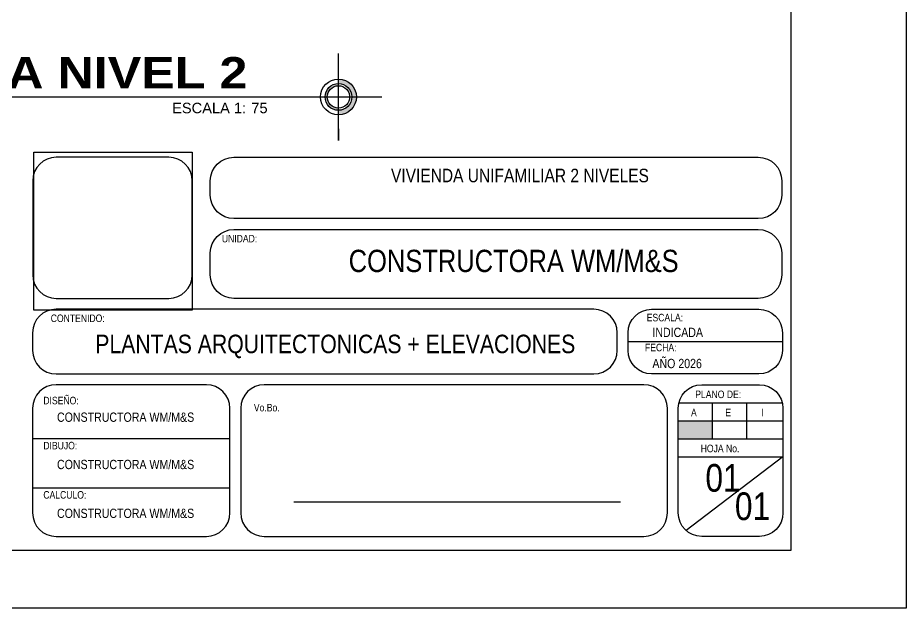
# Model space of a CAD drawing. Header units: inches. Extents: x -370 to 18, y -197 to 199.
# Drawn here: x -157.73 to -142.34, y 156.46 to 166.69 of the extents above; entities that cross this region are included whole.
import ezdxf

# ---------------------------------------------------------------- set-up
doc = ezdxf.new("R2010")
doc.units = ezdxf.units.IN
doc.header["$MEASUREMENT"] = 0
doc.layers.add('MUEBLES', color=7, linetype='Continuous')
doc.styles.add('1', font='arial.ttf')
doc.styles.add('2', font='')
doc.styles.add('ML', font='ARIALN.TTF')
doc.styles.get('2').set_extended_font_data('Arial Black')
picture_1 = doc.add_image_def('image1.png', size_in_pixel=(5512, 5512))

# ---------------------------------------------------------------- blocks, each defined once
blk = doc.blocks.new('*U745')
h = blk.add_hatch(color=1)
h.paths.add_polyline_path([(18.781, 0.255), (18.781, 0.343, -0.414214), (19.125, 0), (19.036, 0, 0.414214)])
h.paths.add_polyline_path([(19.036, 0), (19.125, 0, -0.414214), (18.781, -0.343), (18.781, -0.255, 0.414214)])
h = blk.add_hatch(color=1)
h.paths.add_polyline_path([(18.527, 0), (18.568, 0, 0.414214), (18.781, -0.214), (18.781, -0.255, -0.414214)])
h.paths.add_polyline_path([(18.781, 0.255), (18.781, 0.214, 0.414214), (18.568, 0), (18.527, 0, -0.414214)])
at = {"color": 13}
for p, q in [((18.781, -0.83), (18.781, 0.83)), ((0, 0), (19.611, 0))]:
    blk.add_line(p, q, dxfattribs=at)
at = {"color": 5}
for p, q in [((18.781, 0.611), (18.781, 0.83)), ((19.393, 0), (19.611, 0)), ((18.781, -0.611), (18.781, -0.83))]:
    blk.add_line(p, q, dxfattribs=at)
at = {"color": 13}
for radius in [0.343, 0.255, 0.214]:
    blk.add_circle((18.781, 0), radius, dxfattribs=at)
at = {"color": 2, "linetype": 'Continuous', "style": '1'}
blk.add_text('ESCALA 1:', height=0.2, dxfattribs=at).set_placement((15.606, -0.311))
at = {"color": 1, "linetype": 'Continuous', "style": '2'}
blk.add_attdef('TITULO', (0.308, 0.162), '', height=0.6, dxfattribs=at)
at = {"color": 2, "style": '1'}
blk.add_attdef('ESCALA', (17.119, -0.311), '', height=0.2, dxfattribs=at)
at = {"color": 2, "linetype": 'Continuous', "style": '1'}
blk.add_attdef('DESCRIPCION', (0.308, -0.373), '', height=0.2, dxfattribs=at)

msp = doc.modelspace()

# ---------------------------------------------------------------- hatches: boundary and pattern name
h = msp.add_hatch(color=256)
h.dxf.hatch_style = 1
h.paths.add_polyline_path([(-146.2921, 159.71049), (-146.2921, 159.39772), (-145.69785, 159.39772), (-145.69785, 159.71049)])

# ---------------------------------------------------------------- linework, layer by layer
at = {"color": 3, "lineweight": 30}
for p, q in [((-147.15992, 161.0841), (-144.48903, 161.0841)), ((-146.28112, 160.02325), (-144.48903, 160.02325)), ((-145.69785, 159.39772), (-145.69785, 160.02325)), ((-145.10359, 159.39772), (-145.10359, 160.02325)), ((-146.2921, 159.71049), (-144.47805, 159.71049)), ((-157.47333, 159.40469), (-154.05767, 159.40469)), ((-146.2921, 159.39772), (-144.47805, 159.39772)), ((-146.2921, 159.08495), (-144.47805, 159.08495)), ((-144.47805, 159.08495), (-146.15612, 157.81193)), ((-157.47333, 158.55112), (-154.05767, 158.55112))]:
    msp.add_line(p, q, dxfattribs=at)
at = {"color": 3}
msp.add_line((-152.94997, 158.30686), (-147.29061, 158.30686), dxfattribs=at)
at = {"layer": 'MUEBLES', "color": 1}
msp.add_lwpolyline([(-142.34345, 198.5134), (-142.34345, 156.4634), (-201.74345, 156.4634), (-201.74345, 198.5134)], close=True, dxfattribs=at)
at = {"layer": 'MUEBLES', "color": 6}
msp.add_lwpolyline([(-144.34345, 197.5134), (-144.34345, 157.4634), (-199.74345, 157.4634), (-199.74345, 197.5134)], close=True, dxfattribs=at)
at = {"layer": 'MUEBLES', "color": 3, "lineweight": 30}
for points in [[(-155.11641, 164.2769), (-157.06379, 164.2769, 0.41421356), (-157.47042, 163.87027), (-157.47042, 162.23882, 0.41421356), (-157.06379, 161.83218), (-155.11641, 161.83218, 0.41421356), (-154.70978, 162.23882), (-154.70978, 163.87027, 0.41421356)], [(-154.39564, 163.62012), (-154.39564, 163.87027, -0.41421356), (-153.989, 164.2769), (-144.90626, 164.2769, -0.41421356), (-144.49963, 163.87027), (-144.49963, 163.62012, -0.41421356), (-144.90626, 163.21349), (-153.989, 163.21349, -0.41421356)], [(-144.49963, 162.23882, -0.41421356), (-144.90626, 161.83218), (-153.989, 161.83218, -0.41421356), (-154.39564, 162.23882), (-154.39564, 162.61919, -0.41421356), (-153.989, 163.02583), (-144.90626, 163.02583, -0.41421356), (-144.49963, 162.61919)], [(-157.0667, 160.52368), (-147.75425, 160.52368, 0.41421356), (-147.34762, 160.93032), (-147.34762, 161.23789, 0.41421356), (-147.75425, 161.64452), (-157.0667, 161.64452, 0.41421356), (-157.47333, 161.23789), (-157.47333, 160.93032, 0.41421356)], [(-144.48903, 160.93032, -0.41421356), (-144.89566, 160.52368), (-146.75329, 160.52368, -0.41421356), (-147.15992, 160.93032), (-147.15992, 161.23789, -0.41421356), (-146.75329, 161.64452), (-144.89566, 161.64452, -0.41421356), (-144.48903, 161.23789)], [(-157.47333, 159.92939), (-157.47333, 158.1154, 0.41421356), (-157.0667, 157.70877), (-154.46431, 157.70877, 0.41421356), (-154.05767, 158.1154), (-154.05767, 159.92939, 0.41421356), (-154.46431, 160.33602), (-157.0667, 160.33602, 0.41421356)], [(-146.4798, 159.92939, 0.41421356), (-146.88643, 160.33602), (-153.46334, 160.33602, 0.41421356), (-153.86998, 159.92939), (-153.86998, 158.1154, 0.41421356), (-153.46334, 157.70877), (-146.88643, 157.70877, 0.41421356), (-146.4798, 158.1154)], [(-146.2921, 158.1154), (-146.2921, 159.92939, -0.41421356), (-145.88547, 160.33602), (-144.88468, 160.33602, -0.41421356), (-144.47805, 159.92939), (-144.47805, 158.1154, -0.41421356), (-144.88468, 157.70877), (-145.88547, 157.70877, -0.41421356)]]:
    msp.add_lwpolyline(points, format="xyb", close=True, dxfattribs=at)

# ---------------------------------------------------------------- block references
ref = msp.add_blockref('*U745', (-169.2172, 165.3221), dxfattribs=dict(xscale=0.9073029058261515, yscale=0.9073029058261515, zscale=0.9073029058261515))
ref.add_attrib('TITULO', 'PLANTA ARQUITECTONICA NIVEL 2', (-168.93754, 165.46887), dxfattribs={"color": 1, "linetype": 'Continuous', "height": 0.5443817, "style": '2'})
ref.add_attrib('ESCALA', '75', (-153.68537, 165.04037), dxfattribs={"color": 2, "height": 0.181461, "style": '1'})

# ---------------------------------------------------------------- texts
at = {"color": 3, "linetype": 'Continuous', "style": 'ML'}
for s, height, p in [('VIVIENDA UNIFAMILIAR 2 NIVELES ', 0.2347011, (-151.2666, 163.84413)), ('CONSTRUCTORA WM/M&S', 0.3854926, (-151.99965, 162.28851)), ('INDICADA', 0.160264, (-146.7399, 161.16318)), ('PLANTAS ARQUITECTONICAS + ELEVACIONES', 0.3205274, (-156.38779, 160.88261)), ('AÑO 2026', 0.160264, (-146.73953, 160.62381)), ('CONSTRUCTORA WM/M&S', 0.1602637, (-157.0509, 159.69391)), ('CONSTRUCTORA WM/M&S', 0.1602637, (-157.0509, 158.87413)), ('CONSTRUCTORA WM/M&S', 0.1602637, (-157.0509, 158.0279))]:
    msp.add_text(s, height=height, dxfattribs=at).set_placement(p)
at = {"color": 2, "linetype": 'Continuous', "style": 'ML'}
for s, height, p in [('UNIDAD:', 0.130112, (-154.19613, 162.80291)), ('ESCALA:', 0.130112, (-146.83752, 161.43477)), ('CONTENIDO:', 0.130112, (-157.15991, 161.42262)), ('FECHA:', 0.130112, (-146.86825, 160.91551)), ('PLANO DE:', 0.130112, (-145.99739, 160.10439)), ('DISEÑO:', 0.130112, (-157.28787, 159.99662)), ('Vo.Bo.', 0.130112, (-153.64186, 159.87415)), ('A', 0.13011, (-146.07091, 159.78855)), ('E', 0.13011, (-145.47665, 159.78855)), ('I', 0.13011, (-144.85112, 159.78855)), ('DIBUJO:', 0.130112, (-157.28787, 159.2164)), ('HOJA No.', 0.130112, (-145.90349, 159.16624)), ('CALCULO:', 0.130112, (-157.28787, 158.36283))]:
    msp.add_text(s, height=height, dxfattribs=at).set_placement(p)
at = {"color": 3, "lineweight": 30, "style": 'ML'}
for p in [(-145.82175, 158.4823), (-145.31094, 157.99084)]:
    msp.add_text('01', height=0.479487, dxfattribs=at).set_placement(p)

# ---------------------------------------------------------------- pictures from other files: only their frames are drawn
image = msp.add_image(picture_1, insert=(-157.45346, 161.62573), size_in_units=(2.74152, 2.74152))
image.dxf.flags = 15

doc.saveas('drawing.dxf')
